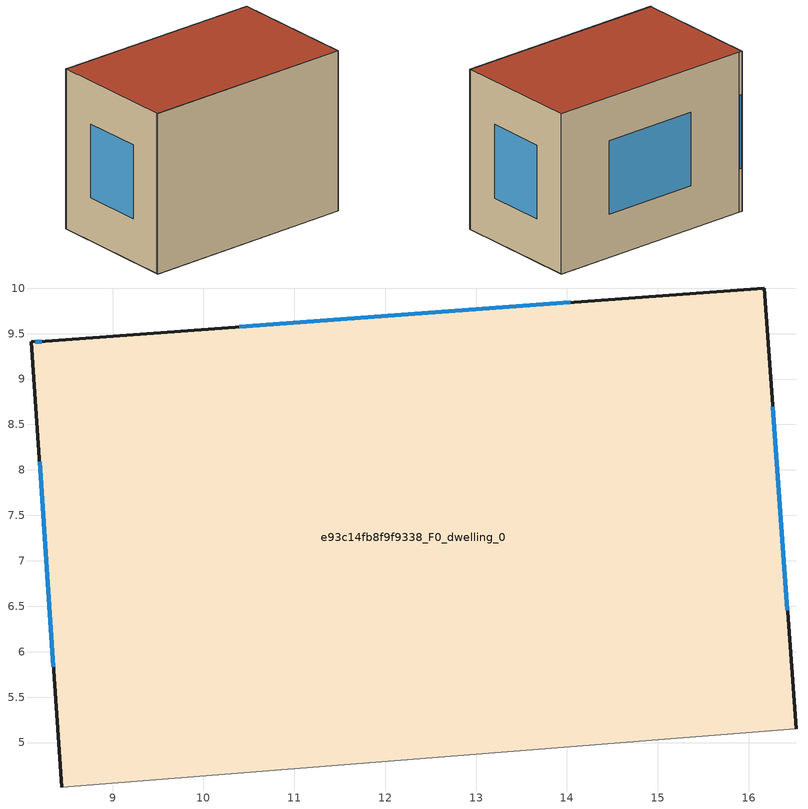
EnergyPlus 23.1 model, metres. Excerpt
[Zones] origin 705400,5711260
e93c14fb8f9f9338_F0_dwelling_0
 floor ground (EU_floor_Construction): 16.52,5.15 16.17,10 8.26,9.42 8.11,9.41 8.44,4.51 z0
 wall outside (EU_wall_Construction): 8.44,4.51 8.11,9.41 8.26,9.42 16.17,10 16.52,5.15 z0:6
 wall adiabatic (EU_wall_Construction): 16.52,5.15 8.44,4.51 z0:6
 window (EU_Window_Construction): 16.27,8.69 16.43,6.46 / 8.35,5.83 8.2,8.09 / 8.15,9.41 8.22,9.41 / 10.39,9.57 14.04,9.84 z1.62:4.38
 roof outside (EU_roof_Construction): 16.17,10 16.52,5.15 8.44,4.51 8.11,9.41 8.26,9.42 z6
shading: 8.43,4.56 16.52,5.15 z0:6
[Building]
EU S2 Campaign: North Axis=0; Terrain=City; Solar Distribution=FullExterior
[Site:Location]
London: Latitude=51.5; Longitude=-0.5; Time Zone=0; Elevation=25
[SizingPeriod:WeatherFileDays]
AnnualSizingPeriod: Begin Month=1; Begin Day of Month=1; End Month=12; End Day of Month=31; Day of Week for Start Day=Monday; Use Weather File Daylight Saving Period=No; Use Weather File Rain and Snow Indicators=No
[MATERIAL]
EU_InternalMass_Material: Roughness=MediumRough; Thickness=0.1; Conductivity=1; Density=1800; Specific Heat=900; Thermal Absorptance=0.9; Solar Absorptance=0.7; Visible Absorptance=0.7
[MATERIAL:NOMASS] Roughness=MediumRough; Thermal Absorptance=0.9; Solar Absorptance=0.7; Visible Absorptance=0.7
Name | Thermal Resistance
EU_wall_NoMass | 0.555556
EU_roof_NoMass | 0.510204
EU_floor_NoMass | 1.68919
[WINDOWMATERIAL:SIMPLEGLAZINGSYSTEM]
EU_Window_SimpleGlazing: UFactor=3.96; Solar Heat Gain Coefficient=0.85; Visible Transmittance=0.85
[CONSTRUCTION]
EU_wall_Construction: EU_wall_NoMass
EU_roof_Construction: EU_roof_NoMass
EU_floor_Construction: EU_floor_NoMass
EU_InternalMass_Construction: EU_InternalMass_Material
EU_Window_Construction: EU_Window_SimpleGlazing
[ZONE]
e93c14fb8f9f9338_F0_dwelling_0: Type=1; Multiplier=1; Ceiling Height=autocalculate; Volume=237.265; Floor Area=autocalculate; Part of Total Floor Area=Yes
[INTERNALMASS]
e93c14fb8f9f9338_F0_dwelling_0_EU_InternalMass: Construction=EU_InternalMass_Construction; Zone or ZoneList=e93c14fb8f9f9338_F0_dwelling_0; Surface Area=39.5442
[OTHEREQUIPMENT]
EU_Step8_InternalGain_e93c14fb8f9f9338_F0_dwelling_0_f000: Fuel Type=Electricity; Zone or ZoneList or Space or SpaceList=e93c14fb8f9f9338_F0_dwelling_0; Schedule=EU_Step8_GainSchedule_e93c14fb8f9f9338_F0_dwelling_0_f000; Design Level Calculation Method=Watts/Area; Power per Zone Floor Area=1; Fraction Latent=0; Fraction Radiant=0; Fraction Lost=0; Carbon Dioxide Generation Rate=0; EndUse Subcategory=EU_Step8_InternalGains
[ZONEVENTILATION:DESIGNFLOWRATE]
EU_ConstantAir_e93c14fb8f9f9338_F0_dwelling_0: Zone or ZoneList or Space or SpaceList=e93c14fb8f9f9338_F0_dwelling_0; Schedule=EU_AlwaysOn; Design Flow Rate Calculation Method=AirChanges/Hour; Air Changes per Hour=0.48; Ventilation Type=Natural; Fan Pressure Rise=0; Fan Total Efficiency=1; Constant Term Coefficient=1; Temperature Term Coefficient=0; Velocity Term Coefficient=0; Velocity Squared Term Coefficient=0; Minimum Indoor Temperature=-100; Maximum Indoor Temperature=100; Delta Temperature=-100; Minimum Outdoor Temperature=-100; Maximum Outdoor Temperature=100; Maximum Wind Speed=40
[HVACTEMPLATE:THERMOSTAT]
EU_HeatOnly_e93c14fb8f9f9338_F0_dwelling_0: Constant Heating Setpoint=20; Constant Cooling Setpoint=50
[HVACTEMPLATE:ZONE:IDEALLOADSAIRSYSTEM]
e93c14fb8f9f9338_F0_dwelling_0: Template Thermostat=EU_HeatOnly_e93c14fb8f9f9338_F0_dwelling_0; System Availability Schedule=EU_AlwaysOn; Maximum Heating Supply Air Temperature=50; Minimum Cooling Supply Air Temperature=13; Maximum Heating Supply Air Humidity Ratio=0.0156; Minimum Cooling Supply Air Humidity Ratio=0.0077; Heating Limit=NoLimit; Cooling Limit=NoLimit; Heating Availability Schedule=EU_AlwaysOn; Cooling Availability Schedule=EU_CoolingOff; Dehumidification Control Type=ConstantSensibleHeatRatio; Cooling Sensible Heat Ratio=0.7; Dehumidification Setpoint=60; Humidification Control Type=None; Humidification Setpoint=30; Outdoor Air Method=None; Outdoor Air Flow Rate per Person=0.00944; Outdoor Air Flow Rate per Zone Floor Area=0; Outdoor Air Flow Rate per Zone=0; Demand Controlled Ventilation Type=None; Outdoor Air Economizer Type=NoEconomizer; Heat Recovery Type=None; Sensible Heat Recovery Effectiveness=0.7; Latent Heat Recovery Effectiveness=0.65
[SIZING:ZONE]
e93c14fb8f9f9338_F0_dwelling_0: Zone Cooling Design Supply Air Temperature Input Method=SupplyAirTemperature; Zone Cooling Design Supply Air Temperature=13; Zone Heating Design Supply Air Temperature Input Method=SupplyAirTemperature; Zone Heating Design Supply Air Temperature=50; Zone Cooling Design Supply Air Humidity Ratio=0.008; Zone Heating Design Supply Air Humidity Ratio=0.008; Cooling Design Air Flow Method=DesignDay; Cooling Design Air Flow Rate=0; Cooling Minimum Air Flow per Zone Floor Area=0.000762; Cooling Minimum Air Flow=0; Cooling Minimum Air Flow Fraction=0.2; Heating Design Air Flow Method=DesignDay; Heating Design Air Flow Rate=0; Heating Maximum Air Flow per Zone Floor Area=0.002032; Heating Maximum Air Flow=0.141576; Heating Maximum Air Flow Fraction=0.3; Account for Dedicated Outdoor Air System=No; Dedicated Outdoor Air System Control Strategy=NeutralSupplyAir; Dedicated Outdoor Air Low Setpoint Temperature for Design=autosize; Dedicated Outdoor Air High Setpoint Temperature for Design=autosize; Zone Load Sizing Method=Sensible Load Only No Latent Load; Zone Latent Cooling Design Supply Air Humidity Ratio Input Method=HumidityRatioDifference; Zone Cooling Design Supply Air Humidity Ratio Difference=0.005; Zone Latent Heating Design Supply Air Humidity Ratio Input Method=HumidityRatioDifference; Zone Humidification Design Supply Air Humidity Ratio Difference=0.005
[SCHEDULE:CONSTANT]
Name | Hourly Value
EU_AlwaysOn | 1
EU_CoolingOff | 0
[SCHEDULE:FILE]
EU_Step8_GainSchedule_e93c14fb8f9f9338_F0_dwelling_0_f000: File=../../schedules/e93c14fb8f9f9338/e93c14fb8f9f9338_F0_dwelling_0_f000_gain.csv; Column Number=1; Rows to Skip at Top=0; Number of Hours of Data=8760; Column Separator=Comma; Interpolate to Timestep=No; Minutes per Item=60; Adjust Schedule for Daylight Savings=Yes
